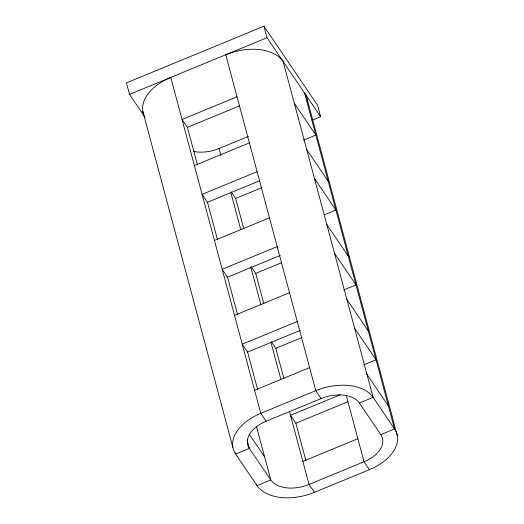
<?xml version="1.0" encoding="UTF-8"?>
<svg xmlns="http://www.w3.org/2000/svg" width="524" height="524" viewBox="0 0 524 524"><rect width="100%" height="100%" fill="white"/><g stroke="black" fill="none" stroke-linecap="round" stroke-linejoin="round"><path stroke-width="0.79" d="M312.33 120.16L320.642 116.734L317.551 105.206L263.926 26.2L126.422 82.89L129.507 94.418L145.089 117.376M129.507 94.418L267.011 37.721L320.642 116.734M237.031 96.796L182.031 119.472L187.396 127.371L197.443 164.877M187.396 127.371L239.383 105.94M193.677 151.469A30.156 18.445 -15 0 0 219.025 148.515L248.409 136.404M194.384 165.571L249.385 142.888M303.52 140.163L315.821 135.094L294.37 103.49M257.101 171.702L202.1 194.378L207.465 202.277L217.512 239.782M207.465 202.277L259.452 180.846M231.189 191.895L235.656 198.478L262.026 187.605M214.454 240.477L269.454 217.801M324.317 214.774L335.891 210L314.446 178.396M278.067 247.924L277.176 246.608L222.176 269.284L227.534 277.183L280.274 255.443M251.258 266.801L255.725 273.384L281.342 262.825M234.523 315.382L289.523 292.706M343.659 289.982L355.966 284.905L334.515 253.302M297.246 321.513L242.245 344.189L247.61 352.095L257.657 389.594M247.61 352.095L300.35 330.349M271.327 341.707L275.801 348.296L302.171 337.423M254.599 390.288L309.599 367.612M363.735 364.887L376.036 359.811L354.584 328.207M321.133 398.561L315.776 390.662L225.759 54.732A45.234 27.661 -15 0 1 283.098 61.426L373.114 397.356A45.234 27.661 -15 0 0 315.776 390.662L260.769 413.338A45.234 27.661 -15 0 0 235.61 454.046L249.358 448.38A30.156 18.445 -15 0 1 266.133 421.237L321.133 398.561A30.156 18.445 -15 0 1 359.359 403.022L373.114 397.356L394.565 428.959A45.234 27.661 -15 0 1 369.4 469.668L314.4 492.344A45.234 27.661 -15 0 1 257.061 485.65L235.61 454.046L235.197 452.507M340.233 394.795L290.506 415.296L295.87 423.202L305.918 460.701M295.87 423.202L347.857 401.764M302.859 461.395L357.859 438.719M256.649 484.111L257.061 485.65L270.81 479.977A30.156 18.445 -15 0 0 309.036 484.445L364.036 461.768A30.156 18.445 -15 0 0 380.81 434.625L394.565 428.959L304.549 93.03A45.234 27.661 -15 0 1 307.555 101.918M306.723 149.589L328.175 181.186M326.793 224.495L348.244 256.098M346.868 299.401L368.313 331.004M366.938 374.306L388.389 405.91M359.359 403.022L380.81 434.625M369.4 469.668L364.036 461.768L346.344 395.744M266.133 421.237L260.769 413.338L170.758 77.408A45.234 27.661 -15 0 0 143.851 114.88M314.4 492.344L309.036 484.445L289.464 411.406M249.116 434.069L264.633 456.935M307.313 99.743L397.323 435.673M263.926 26.2L267.011 37.721M235.656 198.478L243.824 228.949M255.725 273.384L263.893 303.854M275.801 348.296L283.962 378.767M219.025 148.515L220.899 155.523M230.92 192.924L240.765 229.643M250.786 267.05L260.834 304.549M270.856 341.956L280.903 379.455M227.534 277.183L237.582 314.688M256.472 426.464L270.81 479.977L249.358 448.38L247.092 439.924M142.836 111.402L232.853 447.332"/></g></svg>
